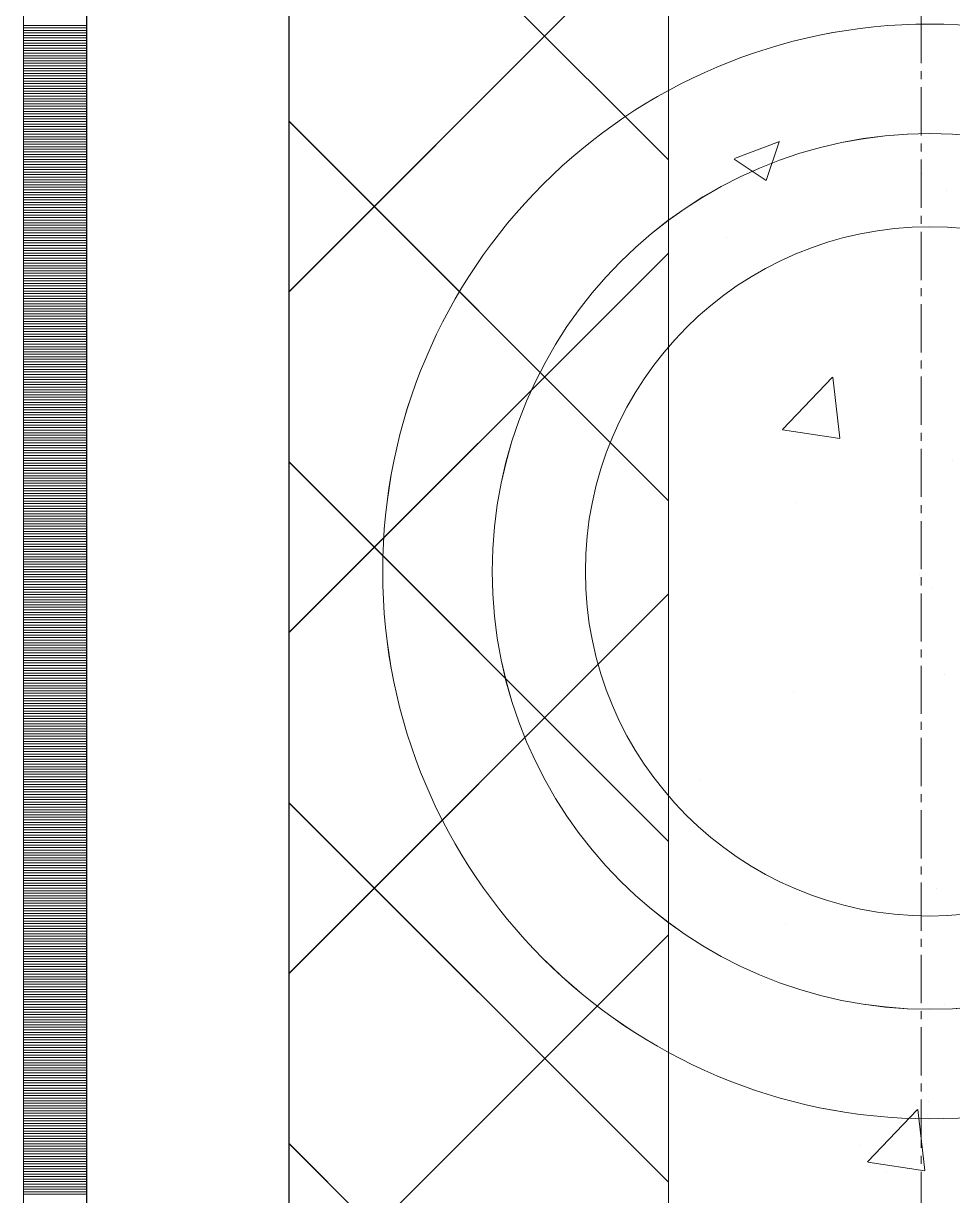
# Model space of a CAD drawing. Header units: millimetres. Extents: x 470010 to 1231400, y -134005 to 421770.
# Drawn here: x 672518.6 to 672885.9, y -3516 to -3052.7 of the extents above; entities that cross this region are included whole.
import ezdxf
from ezdxf.enums import TextEntityAlignment as Align

# ---------------------------------------------------------------- set-up
doc = ezdxf.new("R2010")
doc.units = ezdxf.units.MM
doc.linetypes.add('CENTER2', pattern=[28.575, 19.05, -3.175, 3.175, -3.175])
doc.linetypes.add('DASHED', pattern=[19.05, 12.7, -6.35])
doc.layers.get('Defpoints').update_dxf_attribs({"color": 140})
doc.layers.add('АР_Делит', color=120, linetype='Continuous', lineweight=0, plot=False)
for name, color, linetype, lineweight in [('АР_Стены ПЕНОблок', 52, 'Continuous', 20), ('АР_Тонкая', 254, 'Continuous', 5), ('АР_Утеплитель', 31, 'Continuous', 0), ('АР_Штриховка', 8, 'Continuous', 0)]:
    doc.layers.add(name, color=color, linetype=linetype, lineweight=lineweight)
doc.layers.add('РД_Оси_100', color=7, linetype='Continuous', lineweight=0, true_color=0x525252)
doc.styles.add('style1', font='ARIALN.TTF')

# ---------------------------------------------------------------- blocks, each defined once
blk = doc.blocks.new('СОШ_2200_АР_ОСИ_М100_28.05.24')
at = {"layer": 'АР_Делит', "color": 251, "linetype": 'DASHED', "true_color": 0x636466}
blk.add_lwpolyline([(-355, 13145), (-355, 100855), (37145, 100855), (37145, 129155), (72745, 129155), (72745, 135155), (114955, 135155), (114955, -355)], dxfattribs=at)
at = {"layer": 'РД_Оси_100', "color": 251, "linetype": 'CENTER2', "true_color": 0x636466}
blk.add_line((0, -6155), (0, 139938.679), dxfattribs=at)
blk = doc.blocks.new('A$C9108343f')
at = {"layer": 'АР_Делит', "color": 18, "true_color": 0x000000}
for radius in [216.34, 173.04, 136.21]:
    blk.add_circle((7158.34, 97096.92), radius, dxfattribs=at)
at = {"layer": 'АР_Стены ПЕНОблок', "color": 18, "linetype": 'Continuous', "lineweight": 20, "true_color": 0x000000}
blk.add_line((7054.96, 97555), (7054.96, 21355), dxfattribs=at)
at = {"layer": 'АР_Тонкая', "color": 18, "linetype": 'Continuous', "lineweight": 5, "true_color": 0x000000}
for p, q in [((6799.96, 97555), (6799.96, 21355)), ((6824.96, 97555), (6824.96, 21355)), ((6824.96, 21355), (6824.96, 97555)), ((6904.96, 21355), (6904.96, 97555))]:
    blk.add_line(p, q, dxfattribs=at)
at = {"layer": 'АР_Утеплитель', "color": 18, "linetype": 'Continuous', "lineweight": 0, "true_color": 0x000000}
for p, q in [((6904.96, 97555), (6904.96, 21355)), ((7054.96, 21355), (7054.96, 97555))]:
    blk.add_line(p, q, dxfattribs=at)
at = {"layer": 'АР_Штриховка', "color": 18, "linetype": 'Continuous', "lineweight": 0, "true_color": 0x000000}
for p, q in [((7054.96, 97259.59), (6904.96, 97409.59)), ((6904.96, 97207.46), (7054.96, 97357.46)), ((6799.96, 97312.75), (6824.96, 97312.75)), ((6799.96, 97311.75), (6824.96, 97311.75)), ((6799.96, 97310.75), (6824.96, 97310.75)), ((6799.96, 97309.75), (6824.96, 97309.75)), ((6799.96, 97308.75), (6824.96, 97308.75)), ((6799.96, 97307.75), (6824.96, 97307.75)), ((6799.96, 97306.75), (6824.96, 97306.75)), ((6799.96, 97305.75), (6824.96, 97305.75)), ((6799.96, 97304.75), (6824.96, 97304.75)), ((6799.96, 97303.75), (6824.96, 97303.75)), ((6799.96, 97302.75), (6824.96, 97302.75)), ((6799.96, 97301.75), (6824.96, 97301.75)), ((6799.96, 97300.75), (6824.96, 97300.75)), ((6799.96, 97299.75), (6824.96, 97299.75)), ((6799.96, 97298.75), (6824.96, 97298.75)), ((6799.96, 97297.75), (6824.96, 97297.75)), ((6799.96, 97296.75), (6824.96, 97296.75)), ((6799.96, 97295.75), (6824.96, 97295.75)), ((6799.96, 97294.75), (6824.96, 97294.75)), ((6799.96, 97293.75), (6824.96, 97293.75)), ((6799.96, 97292.75), (6824.96, 97292.75)), ((6799.96, 97291.75), (6824.96, 97291.75)), ((6799.96, 97290.75), (6824.96, 97290.75)), ((6799.96, 97289.75), (6824.96, 97289.75)), ((6799.96, 97288.75), (6824.96, 97288.75)), ((6799.96, 97287.75), (6824.96, 97287.75)), ((6799.96, 97286.75), (6824.96, 97286.75)), ((6799.96, 97285.75), (6824.96, 97285.75)), ((6799.96, 97284.75), (6824.96, 97284.75)), ((6799.96, 97283.75), (6824.96, 97283.75)), ((6799.96, 97282.75), (6824.96, 97282.75)), ((6799.96, 97281.75), (6824.96, 97281.75)), ((6799.96, 97280.75), (6824.96, 97280.75)), ((6799.96, 97279.75), (6824.96, 97279.75)), ((6799.96, 97278.75), (6824.96, 97278.75)), ((6799.96, 97277.75), (6824.96, 97277.75)), ((6799.96, 97276.75), (6824.96, 97276.75)), ((6799.96, 97275.75), (6824.96, 97275.75)), ((6799.96, 97274.75), (6824.96, 97274.75)), ((7054.96, 97124.89), (6904.96, 97274.89)), ((6799.96, 97273.75), (6824.96, 97273.75)), ((6799.96, 97272.75), (6824.96, 97272.75)), ((6799.96, 97271.75), (6824.96, 97271.75)), ((6799.96, 97270.75), (6824.96, 97270.75)), ((6799.96, 97269.75), (6824.96, 97269.75)), ((6799.96, 97268.75), (6824.96, 97268.75)), ((6799.96, 97267.75), (6824.96, 97267.75)), ((6799.96, 97266.75), (6824.96, 97266.75)), ((6799.96, 97265.75), (6824.96, 97265.75)), ((6799.96, 97264.75), (6824.96, 97264.75)), ((7081.06, 97260.07), (7098.84, 97266.9)), ((7093.63, 97251.37), (7098.79, 97266.72)), ((6799.96, 97263.75), (6824.96, 97263.75)), ((6799.96, 97262.75), (6824.96, 97262.75)), ((6799.96, 97261.75), (6824.96, 97261.75)), ((6799.96, 97260.75), (6824.96, 97260.75)), ((6799.96, 97259.75), (6824.96, 97259.75)), ((6799.96, 97258.75), (6824.96, 97258.75)), ((6799.96, 97257.75), (6824.96, 97257.75)), ((6799.96, 97256.75), (6824.96, 97256.75)), ((6799.96, 97255.75), (6824.96, 97255.75)), ((7080.98, 97259.9), (7093.62, 97251.38)), ((6799.96, 97254.75), (6824.96, 97254.75)), ((6799.96, 97253.75), (6824.96, 97253.75)), ((6799.96, 97252.75), (6824.96, 97252.75)), ((6799.96, 97251.75), (6824.96, 97251.75)), ((6799.96, 97250.75), (6824.96, 97250.75)), ((7155.14, 97254.07), (7155.14, 97254.07)), ((6799.96, 97249.75), (6824.96, 97249.75)), ((6799.96, 97248.75), (6824.96, 97248.75)), ((6799.96, 97247.75), (6824.96, 97247.75)), ((6799.96, 97246.75), (6824.96, 97246.75)), ((7164.82, 97247.35), (7164.82, 97247.35)), ((6799.96, 97245.75), (6824.96, 97245.75)), ((6799.96, 97244.75), (6824.96, 97244.75)), ((6799.96, 97243.75), (6824.96, 97243.75)), ((6799.96, 97242.75), (6824.96, 97242.75)), ((6799.96, 97241.75), (6824.96, 97241.75)), ((6799.96, 97240.75), (6824.96, 97240.75)), ((6799.96, 97239.75), (6824.96, 97239.75)), ((6799.96, 97238.75), (6824.96, 97238.75)), ((6799.96, 97237.75), (6824.96, 97237.75)), ((6799.96, 97236.75), (6824.96, 97236.75)), ((6799.96, 97235.75), (6824.96, 97235.75)), ((6799.96, 97234.75), (6824.96, 97234.75)), ((6799.96, 97233.75), (6824.96, 97233.75)), ((6799.96, 97232.75), (6824.96, 97232.75)), ((6799.96, 97231.75), (6824.96, 97231.75)), ((6799.96, 97230.75), (6824.96, 97230.75)), ((6799.96, 97229.75), (6824.96, 97229.75)), ((6799.96, 97228.75), (6824.96, 97228.75)), ((6799.96, 97227.75), (6824.96, 97227.75)), ((7077.81, 97228.79), (7077.81, 97228.79)), ((6799.96, 97226.75), (6824.96, 97226.75)), ((6799.96, 97225.75), (6824.96, 97225.75)), ((6799.96, 97224.75), (6824.96, 97224.75)), ((6799.96, 97223.75), (6824.96, 97223.75)), ((6799.96, 97222.75), (6824.96, 97222.75)), ((6799.96, 97221.75), (6824.96, 97221.75)), ((6799.96, 97220.75), (6824.96, 97220.75)), ((6799.96, 97219.75), (6824.96, 97219.75)), ((6799.96, 97218.75), (6824.96, 97218.75)), ((6904.96, 97072.75), (7054.96, 97222.75)), ((6799.96, 97217.75), (6824.96, 97217.75)), ((6799.96, 97216.75), (6824.96, 97216.75)), ((6799.96, 97215.75), (6824.96, 97215.75)), ((6799.96, 97214.75), (6824.96, 97214.75)), ((6799.96, 97213.75), (6824.96, 97213.75)), ((6799.96, 97212.75), (6824.96, 97212.75)), ((6799.96, 97211.75), (6824.96, 97211.75)), ((6799.96, 97210.75), (6824.96, 97210.75)), ((6799.96, 97209.75), (6824.96, 97209.75)), ((6799.96, 97208.75), (6824.96, 97208.75)), ((6799.96, 97207.75), (6824.96, 97207.75)), ((6799.96, 97206.75), (6824.96, 97206.75)), ((6799.96, 97205.75), (6824.96, 97205.75)), ((6799.96, 97204.75), (6824.96, 97204.75)), ((6799.96, 97203.75), (6824.96, 97203.75)), ((6799.96, 97202.75), (6824.96, 97202.75)), ((6799.96, 97201.75), (6824.96, 97201.75)), ((6799.96, 97200.75), (6824.96, 97200.75)), ((6799.96, 97199.75), (6824.96, 97199.75)), ((6799.96, 97198.75), (6824.96, 97198.75)), ((6799.96, 97197.75), (6824.96, 97197.75)), ((6799.96, 97196.75), (6824.96, 97196.75)), ((6799.96, 97195.75), (6824.96, 97195.75)), ((6799.96, 97194.75), (6824.96, 97194.75)), ((6799.96, 97193.75), (6824.96, 97193.75)), ((6799.96, 97192.75), (6824.96, 97192.75)), ((6799.96, 97191.75), (6824.96, 97191.75)), ((6799.96, 97190.75), (6824.96, 97190.75)), ((6799.96, 97189.75), (6824.96, 97189.75)), ((6799.96, 97188.75), (6824.96, 97188.75)), ((6799.96, 97187.75), (6824.96, 97187.75)), ((6799.96, 97186.75), (6824.96, 97186.75)), ((6799.96, 97185.75), (6824.96, 97185.75)), ((6799.96, 97184.75), (6824.96, 97184.75)), ((6799.96, 97183.75), (6824.96, 97183.75)), ((6799.96, 97182.75), (6824.96, 97182.75)), ((6799.96, 97181.75), (6824.96, 97181.75)), ((6799.96, 97180.75), (6824.96, 97180.75)), ((6799.96, 97179.75), (6824.96, 97179.75)), ((6799.96, 97178.75), (6824.96, 97178.75)), ((6799.96, 97177.75), (6824.96, 97177.75)), ((6799.96, 97176.75), (6824.96, 97176.75)), ((6799.96, 97175.75), (6824.96, 97175.75)), ((6799.96, 97174.75), (6824.96, 97174.75)), ((6799.96, 97173.75), (6824.96, 97173.75)), ((6799.96, 97172.75), (6824.96, 97172.75)), ((7100.06, 97153.07), (7119.85, 97173.69)), ((7122.74, 97149.58), (7119.93, 97173.7)), ((6799.96, 97171.75), (6824.96, 97171.75)), ((6799.96, 97170.75), (6824.96, 97170.75)), ((6799.96, 97169.75), (6824.96, 97169.75)), ((6799.96, 97168.75), (6824.96, 97168.75)), ((6799.96, 97167.75), (6824.96, 97167.75)), ((6799.96, 97166.75), (6824.96, 97166.75)), ((6799.96, 97165.75), (6824.96, 97165.75)), ((6799.96, 97164.75), (6824.96, 97164.75)), ((6799.96, 97163.75), (6824.96, 97163.75)), ((6799.96, 97162.75), (6824.96, 97162.75)), ((6799.96, 97161.75), (6824.96, 97161.75)), ((6799.96, 97160.75), (6824.96, 97160.75)), ((6799.96, 97159.75), (6824.96, 97159.75)), ((6799.96, 97158.75), (6824.96, 97158.75)), ((6799.96, 97157.75), (6824.96, 97157.75)), ((6799.96, 97156.75), (6824.96, 97156.75)), ((6799.96, 97155.75), (6824.96, 97155.75)), ((6799.96, 97154.75), (6824.96, 97154.75)), ((6799.96, 97153.75), (6824.96, 97153.75)), ((6799.96, 97152.75), (6824.96, 97152.75)), ((6799.96, 97151.75), (6824.96, 97151.75)), ((6799.96, 97150.75), (6824.96, 97150.75)), ((6799.96, 97149.75), (6824.96, 97149.75)), ((7100.13, 97152.93), (7122.72, 97149.43)), ((6799.96, 97148.75), (6824.96, 97148.75)), ((6799.96, 97147.75), (6824.96, 97147.75)), ((6799.96, 97146.75), (6824.96, 97146.75)), ((6799.96, 97145.75), (6824.96, 97145.75)), ((6799.96, 97144.75), (6824.96, 97144.75)), ((6799.96, 97143.75), (6824.96, 97143.75)), ((6799.96, 97142.75), (6824.96, 97142.75)), ((6799.96, 97141.75), (6824.96, 97141.75)), ((6799.96, 97140.75), (6824.96, 97140.75)), ((6799.96, 97139.75), (6824.96, 97139.75)), ((7054.96, 96990.19), (6904.96, 97140.19)), ((7167.23, 97140.9), (7167.23, 97140.9)), ((6799.96, 97138.75), (6824.96, 97138.75)), ((6799.96, 97137.75), (6824.96, 97137.75)), ((6799.96, 97136.75), (6824.96, 97136.75)), ((6799.96, 97135.75), (6824.96, 97135.75)), ((6799.96, 97134.75), (6824.96, 97134.75)), ((6799.96, 97133.75), (6824.96, 97133.75)), ((6799.96, 97132.75), (6824.96, 97132.75)), ((6799.96, 97131.75), (6824.96, 97131.75)), ((6799.96, 97130.75), (6824.96, 97130.75)), ((6799.96, 97129.75), (6824.96, 97129.75)), ((6799.96, 97128.75), (6824.96, 97128.75)), ((6799.96, 97127.75), (6824.96, 97127.75)), ((6799.96, 97126.75), (6824.96, 97126.75)), ((6799.96, 97125.75), (6824.96, 97125.75)), ((6799.96, 97124.75), (6824.96, 97124.75)), ((6799.96, 97123.75), (6824.96, 97123.75)), ((6799.96, 97122.75), (6824.96, 97122.75)), ((6799.96, 97121.75), (6824.96, 97121.75)), ((7105.67, 97124.28), (7105.67, 97124.28)), ((6799.96, 97120.75), (6824.96, 97120.75)), ((6799.96, 97119.75), (6824.96, 97119.75)), ((6799.96, 97118.75), (6824.96, 97118.75)), ((6799.96, 97117.75), (6824.96, 97117.75)), ((6799.96, 97116.75), (6824.96, 97116.75)), ((6799.96, 97115.75), (6824.96, 97115.75)), ((6799.96, 97114.75), (6824.96, 97114.75)), ((6799.96, 97113.75), (6824.96, 97113.75)), ((6799.96, 97112.75), (6824.96, 97112.75)), ((6799.96, 97111.75), (6824.96, 97111.75)), ((6799.96, 97110.75), (6824.96, 97110.75)), ((6799.96, 97109.75), (6824.96, 97109.75)), ((6799.96, 97108.75), (6824.96, 97108.75)), ((6799.96, 97107.75), (6824.96, 97107.75)), ((6799.96, 97106.75), (6824.96, 97106.75)), ((6799.96, 97105.75), (6824.96, 97105.75)), ((6799.96, 97104.75), (6824.96, 97104.75)), ((6799.96, 97103.75), (6824.96, 97103.75)), ((6799.96, 97102.75), (6824.96, 97102.75)), ((6799.96, 97101.75), (6824.96, 97101.75)), ((6799.96, 97100.75), (6824.96, 97100.75)), ((6799.96, 97099.75), (6824.96, 97099.75)), ((6799.96, 97098.75), (6824.96, 97098.75)), ((6799.96, 97097.75), (6824.96, 97097.75)), ((6799.96, 97096.75), (6824.96, 97096.75)), ((6799.96, 97095.75), (6824.96, 97095.75)), ((6799.96, 97094.75), (6824.96, 97094.75)), ((6799.96, 97093.75), (6824.96, 97093.75)), ((7154.33, 97095.8), (7154.33, 97095.8)), ((6799.96, 97092.75), (6824.96, 97092.75)), ((6799.96, 97091.75), (6824.96, 97091.75)), ((6799.96, 97090.75), (6824.96, 97090.75)), ((6799.96, 97089.75), (6824.96, 97089.75)), ((6799.96, 97088.75), (6824.96, 97088.75)), ((7159.23, 97090.16), (7159.23, 97090.16)), ((6799.96, 97087.75), (6824.96, 97087.75)), ((6799.96, 97086.75), (6824.96, 97086.75)), ((6799.96, 97085.75), (6824.96, 97085.75)), ((6799.96, 97084.75), (6824.96, 97084.75)), ((6904.96, 96938.05), (7054.96, 97088.05)), ((6799.96, 97083.75), (6824.96, 97083.75)), ((6799.96, 97082.75), (6824.96, 97082.75)), ((6799.96, 97081.75), (6824.96, 97081.75)), ((6799.96, 97080.75), (6824.96, 97080.75)), ((6799.96, 97079.75), (6824.96, 97079.75)), ((6799.96, 97078.75), (6824.96, 97078.75)), ((6799.96, 97077.75), (6824.96, 97077.75)), ((6799.96, 97076.75), (6824.96, 97076.75)), ((6799.96, 97075.75), (6824.96, 97075.75)), ((6799.96, 97074.75), (6824.96, 97074.75)), ((6799.96, 97073.75), (6824.96, 97073.75)), ((6799.96, 97072.75), (6824.96, 97072.75)), ((6799.96, 97071.75), (6824.96, 97071.75)), ((6799.96, 97070.75), (6824.96, 97070.75)), ((6799.96, 97069.75), (6824.96, 97069.75)), ((6799.96, 97068.75), (6824.96, 97068.75)), ((6799.96, 97067.75), (6824.96, 97067.75)), ((6799.96, 97066.75), (6824.96, 97066.75)), ((6799.96, 97065.75), (6824.96, 97065.75)), ((6799.96, 97064.75), (6824.96, 97064.75)), ((6799.96, 97063.75), (6824.96, 97063.75)), ((6799.96, 97062.75), (6824.96, 97062.75)), ((6799.96, 97061.75), (6824.96, 97061.75)), ((6799.96, 97060.75), (6824.96, 97060.75)), ((6799.96, 97059.75), (6824.96, 97059.75)), ((6799.96, 97058.75), (6824.96, 97058.75)), ((6799.96, 97057.75), (6824.96, 97057.75)), ((6799.96, 97056.75), (6824.96, 97056.75)), ((7164.14, 97056.35), (7164.14, 97056.35)), ((6799.96, 97055.75), (6824.96, 97055.75)), ((6799.96, 97054.75), (6824.96, 97054.75)), ((6799.96, 97053.75), (6824.96, 97053.75)), ((6799.96, 97052.75), (6824.96, 97052.75)), ((6799.96, 97051.75), (6824.96, 97051.75)), ((6799.96, 97050.75), (6824.96, 97050.75)), ((6799.96, 97049.75), (6824.96, 97049.75)), ((6799.96, 97048.75), (6824.96, 97048.75)), ((6799.96, 97047.75), (6824.96, 97047.75)), ((7104.58, 97049.55), (7104.58, 97049.55)), ((6799.96, 97046.75), (6824.96, 97046.75)), ((6799.96, 97045.75), (6824.96, 97045.75)), ((6799.96, 97044.75), (6824.96, 97044.75)), ((6799.96, 97043.75), (6824.96, 97043.75)), ((6799.96, 97042.75), (6824.96, 97042.75)), ((6799.96, 97041.75), (6824.96, 97041.75)), ((6799.96, 97040.75), (6824.96, 97040.75)), ((6799.96, 97039.75), (6824.96, 97039.75)), ((6799.96, 97038.75), (6824.96, 97038.75)), ((6799.96, 97037.75), (6824.96, 97037.75)), ((6799.96, 97036.75), (6824.96, 97036.75)), ((6799.96, 97035.75), (6824.96, 97035.75)), ((6799.96, 97034.75), (6824.96, 97034.75)), ((6799.96, 97033.75), (6824.96, 97033.75)), ((6799.96, 97032.75), (6824.96, 97032.75)), ((6799.96, 97031.75), (6824.96, 97031.75)), ((6799.96, 97030.75), (6824.96, 97030.75)), ((6799.96, 97029.75), (6824.96, 97029.75)), ((6799.96, 97028.75), (6824.96, 97028.75)), ((6799.96, 97027.75), (6824.96, 97027.75)), ((6799.96, 97026.75), (6824.96, 97026.75)), ((6799.96, 97025.75), (6824.96, 97025.75)), ((6799.96, 97024.75), (6824.96, 97024.75)), ((6799.96, 97023.75), (6824.96, 97023.75)), ((6799.96, 97022.75), (6824.96, 97022.75)), ((6799.96, 97021.75), (6824.96, 97021.75)), ((6799.96, 97020.75), (6824.96, 97020.75)), ((6799.96, 97019.75), (6824.96, 97019.75)), ((6799.96, 97018.75), (6824.96, 97018.75)), ((6799.96, 97017.75), (6824.96, 97017.75)), ((6799.96, 97016.75), (6824.96, 97016.75)), ((6799.96, 97015.75), (6824.96, 97015.75)), ((6799.96, 97014.75), (6824.96, 97014.75)), ((7067.07, 97014.6), (7067.07, 97014.6)), ((6799.96, 97013.75), (6824.96, 97013.75)), ((6799.96, 97012.75), (6824.96, 97012.75)), ((6799.96, 97011.75), (6824.96, 97011.75)), ((6799.96, 97010.75), (6824.96, 97010.75)), ((6799.96, 97009.75), (6824.96, 97009.75)), ((6799.96, 97008.75), (6824.96, 97008.75)), ((6799.96, 97007.75), (6824.96, 97007.75)), ((6799.96, 97006.75), (6824.96, 97006.75)), ((6799.96, 97005.75), (6824.96, 97005.75)), ((7054.96, 96855.48), (6904.96, 97005.48)), ((6799.96, 97004.75), (6824.96, 97004.75)), ((6799.96, 97003.75), (6824.96, 97003.75)), ((6799.96, 97002.75), (6824.96, 97002.75)), ((6799.96, 97001.75), (6824.96, 97001.75)), ((6799.96, 97000.75), (6824.96, 97000.75)), ((6799.96, 96999.75), (6824.96, 96999.75)), ((6799.96, 96998.75), (6824.96, 96998.75)), ((6799.96, 96997.75), (6824.96, 96997.75)), ((6799.96, 96996.75), (6824.96, 96996.75)), ((6799.96, 96995.75), (6824.96, 96995.75)), ((6799.96, 96994.75), (6824.96, 96994.75)), ((6799.96, 96993.75), (6824.96, 96993.75)), ((6799.96, 96992.75), (6824.96, 96992.75)), ((6799.96, 96991.75), (6824.96, 96991.75)), ((7055.14, 96995.17), (7055.14, 96995.17)), ((6799.96, 96990.75), (6824.96, 96990.75)), ((6799.96, 96989.75), (6824.96, 96989.75)), ((6799.96, 96988.75), (6824.96, 96988.75)), ((6799.96, 96987.75), (6824.96, 96987.75)), ((6799.96, 96986.75), (6824.96, 96986.75)), ((6799.96, 96985.75), (6824.96, 96985.75)), ((6799.96, 96984.75), (6824.96, 96984.75)), ((6799.96, 96983.75), (6824.96, 96983.75)), ((6799.96, 96982.75), (6824.96, 96982.75)), ((6799.96, 96981.75), (6824.96, 96981.75)), ((6799.96, 96980.75), (6824.96, 96980.75)), ((6799.96, 96979.75), (6824.96, 96979.75)), ((6799.96, 96978.75), (6824.96, 96978.75)), ((6799.96, 96977.75), (6824.96, 96977.75)), ((6799.96, 96976.75), (6824.96, 96976.75)), ((6799.96, 96975.75), (6824.96, 96975.75)), ((6799.96, 96974.75), (6824.96, 96974.75)), ((6799.96, 96973.75), (6824.96, 96973.75)), ((6799.96, 96972.75), (6824.96, 96972.75)), ((6799.96, 96971.75), (6824.96, 96971.75)), ((6799.96, 96970.75), (6824.96, 96970.75)), ((6799.96, 96969.75), (6824.96, 96969.75)), ((6799.96, 96968.75), (6824.96, 96968.75)), ((7161.05, 96971.79), (7161.05, 96971.79)), ((6799.96, 96967.75), (6824.96, 96967.75)), ((6799.96, 96966.75), (6824.96, 96966.75)), ((6799.96, 96965.75), (6824.96, 96965.75)), ((6799.96, 96964.75), (6824.96, 96964.75)), ((6799.96, 96963.75), (6824.96, 96963.75)), ((6799.96, 96962.75), (6824.96, 96962.75)), ((6799.96, 96961.75), (6824.96, 96961.75)), ((6799.96, 96960.75), (6824.96, 96960.75)), ((6799.96, 96959.75), (6824.96, 96959.75)), ((6799.96, 96958.75), (6824.96, 96958.75)), ((6799.96, 96957.75), (6824.96, 96957.75)), ((6799.96, 96956.75), (6824.96, 96956.75)), ((6799.96, 96955.75), (6824.96, 96955.75)), ((6799.96, 96954.75), (6824.96, 96954.75)), ((7101.35, 96957.74), (7101.35, 96957.74)), ((6799.96, 96953.75), (6824.96, 96953.75)), ((6799.96, 96952.75), (6824.96, 96952.75)), ((6799.96, 96951.75), (6824.96, 96951.75)), ((6799.96, 96950.75), (6824.96, 96950.75)), ((6799.96, 96949.75), (6824.96, 96949.75)), ((6904.96, 96803.34), (7054.96, 96953.34)), ((6799.96, 96948.75), (6824.96, 96948.75)), ((6799.96, 96947.75), (6824.96, 96947.75)), ((6799.96, 96946.75), (6824.96, 96946.75)), ((6799.96, 96945.75), (6824.96, 96945.75)), ((6799.96, 96944.75), (6824.96, 96944.75)), ((6799.96, 96943.75), (6824.96, 96943.75)), ((6799.96, 96942.75), (6824.96, 96942.75)), ((6799.96, 96941.75), (6824.96, 96941.75)), ((6799.96, 96940.75), (6824.96, 96940.75)), ((6799.96, 96939.75), (6824.96, 96939.75)), ((6799.96, 96938.75), (6824.96, 96938.75)), ((6799.96, 96937.75), (6824.96, 96937.75)), ((6799.96, 96936.75), (6824.96, 96936.75)), ((6799.96, 96935.75), (6824.96, 96935.75)), ((6799.96, 96934.75), (6824.96, 96934.75)), ((6799.96, 96933.75), (6824.96, 96933.75)), ((6799.96, 96932.75), (6824.96, 96932.75)), ((6799.96, 96931.75), (6824.96, 96931.75)), ((6799.96, 96930.75), (6824.96, 96930.75)), ((6799.96, 96929.75), (6824.96, 96929.75)), ((6799.96, 96928.75), (6824.96, 96928.75)), ((6799.96, 96927.75), (6824.96, 96927.75)), ((6799.96, 96926.75), (6824.96, 96926.75)), ((6799.96, 96925.75), (6824.96, 96925.75)), ((6799.96, 96924.75), (6824.96, 96924.75)), ((6799.96, 96923.75), (6824.96, 96923.75)), ((6799.96, 96922.75), (6824.96, 96922.75)), ((7164.07, 96925.71), (7164.07, 96925.71)), ((6799.96, 96921.75), (6824.96, 96921.75)), ((6799.96, 96920.75), (6824.96, 96920.75)), ((6799.96, 96919.75), (6824.96, 96919.75)), ((6799.96, 96918.75), (6824.96, 96918.75)), ((6799.96, 96917.75), (6824.96, 96917.75)), ((6799.96, 96916.75), (6824.96, 96916.75)), ((6799.96, 96915.75), (6824.96, 96915.75)), ((6799.96, 96914.75), (6824.96, 96914.75)), ((6799.96, 96913.75), (6824.96, 96913.75)), ((6799.96, 96912.75), (6824.96, 96912.75)), ((6799.96, 96911.75), (6824.96, 96911.75)), ((6799.96, 96910.75), (6824.96, 96910.75)), ((6799.96, 96909.75), (6824.96, 96909.75)), ((6799.96, 96908.75), (6824.96, 96908.75)), ((6799.96, 96907.75), (6824.96, 96907.75)), ((6799.96, 96906.75), (6824.96, 96906.75)), ((6799.96, 96905.75), (6824.96, 96905.75)), ((6799.96, 96904.75), (6824.96, 96904.75)), ((6799.96, 96903.75), (6824.96, 96903.75)), ((6799.96, 96902.75), (6824.96, 96902.75)), ((6799.96, 96901.75), (6824.96, 96901.75)), ((6799.96, 96900.75), (6824.96, 96900.75)), ((6799.96, 96899.75), (6824.96, 96899.75)), ((6799.96, 96898.75), (6824.96, 96898.75)), ((6799.96, 96897.75), (6824.96, 96897.75)), ((6799.96, 96896.75), (6824.96, 96896.75)), ((6799.96, 96895.75), (6824.96, 96895.75)), ((6799.96, 96894.75), (6824.96, 96894.75)), ((6799.96, 96893.75), (6824.96, 96893.75)), ((6799.96, 96892.75), (6824.96, 96892.75)), ((6799.96, 96891.75), (6824.96, 96891.75)), ((6799.96, 96890.75), (6824.96, 96890.75)), ((6799.96, 96889.75), (6824.96, 96889.75)), ((6799.96, 96888.75), (6824.96, 96888.75)), ((6799.96, 96887.75), (6824.96, 96887.75)), ((6799.96, 96886.75), (6824.96, 96886.75)), ((6799.96, 96885.75), (6824.96, 96885.75)), ((7157.96, 96887.24), (7157.96, 96887.24)), ((6799.96, 96884.75), (6824.96, 96884.75)), ((6799.96, 96883.75), (6824.96, 96883.75)), ((6799.96, 96882.75), (6824.96, 96882.75)), ((6799.96, 96881.75), (6824.96, 96881.75)), ((6799.96, 96880.75), (6824.96, 96880.75)), ((7133.74, 96863.6), (7153.52, 96884.22)), ((7156.41, 96860.11), (7153.61, 96884.23)), ((6799.96, 96879.75), (6824.96, 96879.75)), ((6799.96, 96878.75), (6824.96, 96878.75)), ((6799.96, 96877.75), (6824.96, 96877.75)), ((6799.96, 96876.75), (6824.96, 96876.75)), ((6799.96, 96875.75), (6824.96, 96875.75)), ((6799.96, 96874.75), (6824.96, 96874.75)), ((6799.96, 96873.75), (6824.96, 96873.75)), ((6799.96, 96872.75), (6824.96, 96872.75)), ((6799.96, 96871.75), (6824.96, 96871.75)), ((6799.96, 96870.75), (6824.96, 96870.75)), ((6799.96, 96869.75), (6824.96, 96869.75)), ((6799.96, 96868.75), (6824.96, 96868.75)), ((6799.96, 96867.75), (6824.96, 96867.75)), ((6799.96, 96866.75), (6824.96, 96866.75)), ((7054.96, 96720.78), (6904.96, 96870.78)), ((7130.73, 96870.23), (7130.73, 96870.23)), ((6799.96, 96865.75), (6824.96, 96865.75)), ((6799.96, 96864.75), (6824.96, 96864.75)), ((6799.96, 96863.75), (6824.96, 96863.75)), ((6799.96, 96862.75), (6824.96, 96862.75)), ((6799.96, 96861.75), (6824.96, 96861.75)), ((7133.8, 96863.47), (7156.39, 96859.96)), ((6799.96, 96860.75), (6824.96, 96860.75)), ((6799.96, 96859.75), (6824.96, 96859.75)), ((6799.96, 96858.75), (6824.96, 96858.75)), ((6799.96, 96857.75), (6824.96, 96857.75)), ((7141.27, 96859.65), (7141.27, 96859.65)), ((6799.96, 96856.75), (6824.96, 96856.75)), ((6799.96, 96855.75), (6824.96, 96855.75)), ((6799.96, 96854.75), (6824.96, 96854.75)), ((6799.96, 96853.75), (6824.96, 96853.75)), ((6799.96, 96852.75), (6824.96, 96852.75)), ((6799.96, 96851.75), (6824.96, 96851.75)), ((6799.96, 96850.75), (6824.96, 96850.75))]:
    blk.add_line(p, q, dxfattribs=at)
at = {"layer": 'РД_Оси_100'}
blk.add_blockref('СОШ_2200_АР_ОСИ_М100_28.05.24', (7154.96, 6755), dxfattribs=at)
at = {"layer": 'Defpoints', "color": 18, "true_color": 0x000000, "style": 'style1'}
for p in [(143949.34, 316089.12), (143974.98, 281639.5), (143890.4, 273244.71), (143839.99, 264276.81), (143967.75, 254892.38), (12251.96, 104178.14), (12382.58, 96023.14)]:
    blk.add_attdef('АР-ПОМЕЩЕНИЕ:НАИМЕНОВАНИЕ', text='', height=100, dxfattribs=at).set_placement(p, align=Align.MIDDLE)
at = {"layer": 'Defpoints', "color": 18, "true_color": 0x000000, "style": 'style1', "flags": 8}
for p in [(143951.3, 279099.09), (143848.34, 269251.11), (143875.33, 260094.25), (144049.74, 250824.7), (163419.28, 238153.36), (155897.46, 237965.97), (183037.2, 237965.97), (143342.94, 237876.19)]:
    blk.add_attdef('АР-ПОМЕЩЕНИЕ:НАИМЕНОВАНИЕ', text='', height=100, dxfattribs=at).set_placement(p, align=Align.MIDDLE)

msp = doc.modelspace()

# ---------------------------------------------------------------- linework, layer by layer
at = {"layer": 'АР_Делит', "color": 18, "true_color": 0x000000}
for radius in [216.336, 173.036, 136.212]:
    msp.add_circle((672876.957, -3269.322), radius, dxfattribs=at)
at = {"layer": 'АР_Стены ПЕНОблок', "color": 18, "linetype": 'Continuous', "lineweight": 20, "true_color": 0x000000}
msp.add_line((672773.57, -2811.242), (672773.57, -79011.242), dxfattribs=at)
at = {"layer": 'АР_Тонкая', "color": 18, "linetype": 'Continuous', "lineweight": 5, "true_color": 0x000000}
for p, q in [((672518.57, -2811.242), (672518.57, -79011.242)), ((672543.57, -2811.242), (672543.57, -79011.242)), ((672543.57, -79011.242), (672543.57, -2811.242)), ((672623.57, -79011.242), (672623.57, -2811.242))]:
    msp.add_line(p, q, dxfattribs=at)
at = {"layer": 'АР_Утеплитель', "color": 18, "linetype": 'Continuous', "lineweight": 0, "true_color": 0x000000}
for p, q in [((672623.57, -2811.242), (672623.57, -79011.242)), ((672773.57, -79011.242), (672773.57, -2811.242))]:
    msp.add_line(p, q, dxfattribs=at)
at = {"layer": 'АР_Штриховка', "color": 18, "linetype": 'Continuous', "lineweight": 0, "true_color": 0x000000}
for p, q in [((672773.57, -3106.649), (672623.57, -2956.649)), ((672623.57, -3158.786), (672773.57, -3008.786)), ((672518.57, -3053.492), (672543.57, -3053.492)), ((672518.57, -3054.492), (672543.57, -3054.492)), ((672518.57, -3055.492), (672543.57, -3055.492)), ((672518.57, -3056.492), (672543.57, -3056.492)), ((672518.57, -3057.492), (672543.57, -3057.492)), ((672518.57, -3058.492), (672543.57, -3058.492)), ((672518.57, -3059.492), (672543.57, -3059.492)), ((672518.57, -3060.492), (672543.57, -3060.492)), ((672518.57, -3061.492), (672543.57, -3061.492)), ((672518.57, -3062.492), (672543.57, -3062.492)), ((672518.57, -3063.492), (672543.57, -3063.492)), ((672518.57, -3064.492), (672543.57, -3064.492)), ((672518.57, -3065.492), (672543.57, -3065.492)), ((672518.57, -3066.492), (672543.57, -3066.492)), ((672518.57, -3067.492), (672543.57, -3067.492)), ((672518.57, -3068.492), (672543.57, -3068.492)), ((672518.57, -3069.492), (672543.57, -3069.492)), ((672518.57, -3070.492), (672543.57, -3070.492)), ((672518.57, -3071.492), (672543.57, -3071.492)), ((672518.57, -3072.492), (672543.57, -3072.492)), ((672518.57, -3073.492), (672543.57, -3073.492)), ((672518.57, -3074.492), (672543.57, -3074.492)), ((672518.57, -3075.492), (672543.57, -3075.492)), ((672518.57, -3076.492), (672543.57, -3076.492)), ((672518.57, -3077.492), (672543.57, -3077.492)), ((672518.57, -3078.492), (672543.57, -3078.492)), ((672518.57, -3079.492), (672543.57, -3079.492)), ((672518.57, -3080.492), (672543.57, -3080.492)), ((672518.57, -3081.492), (672543.57, -3081.492)), ((672518.57, -3082.492), (672543.57, -3082.492)), ((672518.57, -3083.492), (672543.57, -3083.492)), ((672518.57, -3084.492), (672543.57, -3084.492)), ((672518.57, -3085.492), (672543.57, -3085.492)), ((672518.57, -3086.492), (672543.57, -3086.492)), ((672518.57, -3087.492), (672543.57, -3087.492)), ((672518.57, -3088.492), (672543.57, -3088.492)), ((672518.57, -3089.492), (672543.57, -3089.492)), ((672518.57, -3090.492), (672543.57, -3090.492)), ((672518.57, -3091.492), (672543.57, -3091.492)), ((672518.57, -3092.492), (672543.57, -3092.492)), ((672518.57, -3093.492), (672543.57, -3093.492)), ((672518.57, -3094.492), (672543.57, -3094.492)), ((672773.57, -3241.353), (672623.57, -3091.353)), ((672518.57, -3095.492), (672543.57, -3095.492)), ((672518.57, -3096.492), (672543.57, -3096.492)), ((672518.57, -3097.492), (672543.57, -3097.492)), ((672518.57, -3098.492), (672543.57, -3098.492)), ((672518.57, -3099.492), (672543.57, -3099.492)), ((672518.57, -3100.492), (672543.57, -3100.492)), ((672518.57, -3101.492), (672543.57, -3101.492)), ((672518.57, -3102.492), (672543.57, -3102.492)), ((672518.57, -3103.492), (672543.57, -3103.492)), ((672799.672, -3106.173), (672817.457, -3099.346)), ((672812.247, -3114.869), (672817.397, -3099.52)), ((672518.57, -3104.492), (672543.57, -3104.492)), ((672518.57, -3105.492), (672543.57, -3105.492)), ((672518.57, -3106.492), (672543.57, -3106.492)), ((672518.57, -3107.492), (672543.57, -3107.492)), ((672799.596, -3106.341), (672812.23, -3114.863)), ((672518.57, -3108.492), (672543.57, -3108.492)), ((672518.57, -3109.492), (672543.57, -3109.492)), ((672518.57, -3110.492), (672543.57, -3110.492)), ((672518.57, -3111.492), (672543.57, -3111.492)), ((672518.57, -3112.492), (672543.57, -3112.492)), ((672518.57, -3113.492), (672543.57, -3113.492)), ((672518.57, -3114.492), (672543.57, -3114.492)), ((672518.57, -3115.492), (672543.57, -3115.492)), ((672518.57, -3116.492), (672543.57, -3116.492)), ((672518.57, -3117.492), (672543.57, -3117.492)), ((672518.57, -3118.492), (672543.57, -3118.492)), ((672518.57, -3119.492), (672543.57, -3119.492)), ((672518.57, -3120.492), (672543.57, -3120.492)), ((672518.57, -3121.492), (672543.57, -3121.492)), ((672518.57, -3122.492), (672543.57, -3122.492)), ((672518.57, -3123.492), (672543.57, -3123.492)), ((672518.57, -3124.492), (672543.57, -3124.492)), ((672518.57, -3125.492), (672543.57, -3125.492)), ((672518.57, -3126.492), (672543.57, -3126.492)), ((672518.57, -3127.492), (672543.57, -3127.492)), ((672518.57, -3128.492), (672543.57, -3128.492)), ((672518.57, -3129.492), (672543.57, -3129.492)), ((672518.57, -3130.492), (672543.57, -3130.492)), ((672518.57, -3131.492), (672543.57, -3131.492)), ((672518.57, -3132.492), (672543.57, -3132.492)), ((672518.57, -3133.492), (672543.57, -3133.492)), ((672518.57, -3134.492), (672543.57, -3134.492)), ((672518.57, -3135.492), (672543.57, -3135.492)), ((672518.57, -3136.492), (672543.57, -3136.492)), ((672518.57, -3137.492), (672543.57, -3137.492)), ((672518.57, -3138.492), (672543.57, -3138.492)), ((672518.57, -3139.492), (672543.57, -3139.492)), ((672518.57, -3140.492), (672543.57, -3140.492)), ((672518.57, -3141.492), (672543.57, -3141.492)), ((672518.57, -3142.492), (672543.57, -3142.492)), ((672518.57, -3143.492), (672543.57, -3143.492)), ((672518.57, -3144.492), (672543.57, -3144.492)), ((672623.57, -3293.49), (672773.57, -3143.49)), ((672518.57, -3145.492), (672543.57, -3145.492)), ((672518.57, -3146.492), (672543.57, -3146.492)), ((672518.57, -3147.492), (672543.57, -3147.492)), ((672518.57, -3148.492), (672543.57, -3148.492)), ((672518.57, -3149.492), (672543.57, -3149.492)), ((672518.57, -3150.492), (672543.57, -3150.492)), ((672518.57, -3151.492), (672543.57, -3151.492)), ((672518.57, -3152.492), (672543.57, -3152.492)), ((672518.57, -3153.492), (672543.57, -3153.492)), ((672518.57, -3154.492), (672543.57, -3154.492)), ((672518.57, -3155.492), (672543.57, -3155.492)), ((672518.57, -3156.492), (672543.57, -3156.492)), ((672518.57, -3157.492), (672543.57, -3157.492)), ((672518.57, -3158.492), (672543.57, -3158.492)), ((672518.57, -3159.492), (672543.57, -3159.492)), ((672518.57, -3160.492), (672543.57, -3160.492)), ((672518.57, -3161.492), (672543.57, -3161.492)), ((672518.57, -3162.492), (672543.57, -3162.492)), ((672518.57, -3163.492), (672543.57, -3163.492)), ((672518.57, -3164.492), (672543.57, -3164.492)), ((672518.57, -3165.492), (672543.57, -3165.492)), ((672518.57, -3166.492), (672543.57, -3166.492)), ((672518.57, -3167.492), (672543.57, -3167.492)), ((672518.57, -3168.492), (672543.57, -3168.492)), ((672518.57, -3169.492), (672543.57, -3169.492)), ((672518.57, -3170.492), (672543.57, -3170.492)), ((672518.57, -3171.492), (672543.57, -3171.492)), ((672518.57, -3172.492), (672543.57, -3172.492)), ((672518.57, -3173.492), (672543.57, -3173.492)), ((672518.57, -3174.492), (672543.57, -3174.492)), ((672518.57, -3175.492), (672543.57, -3175.492)), ((672518.57, -3176.492), (672543.57, -3176.492)), ((672518.57, -3177.492), (672543.57, -3177.492)), ((672518.57, -3178.492), (672543.57, -3178.492)), ((672518.57, -3179.492), (672543.57, -3179.492)), ((672518.57, -3180.492), (672543.57, -3180.492)), ((672518.57, -3181.492), (672543.57, -3181.492)), ((672518.57, -3182.492), (672543.57, -3182.492)), ((672518.57, -3183.492), (672543.57, -3183.492)), ((672518.57, -3184.492), (672543.57, -3184.492)), ((672518.57, -3185.492), (672543.57, -3185.492)), ((672518.57, -3186.492), (672543.57, -3186.492)), ((672518.57, -3187.492), (672543.57, -3187.492)), ((672518.57, -3188.492), (672543.57, -3188.492)), ((672518.57, -3189.492), (672543.57, -3189.492)), ((672518.57, -3190.492), (672543.57, -3190.492)), ((672518.57, -3191.492), (672543.57, -3191.492)), ((672518.57, -3192.492), (672543.57, -3192.492)), ((672518.57, -3193.492), (672543.57, -3193.492)), ((672518.57, -3194.492), (672543.57, -3194.492)), ((672518.57, -3195.492), (672543.57, -3195.492)), ((672818.674, -3213.173), (672838.458, -3192.554)), ((672841.35, -3216.667), (672838.544, -3192.544)), ((672518.57, -3196.492), (672543.57, -3196.492)), ((672518.57, -3197.492), (672543.57, -3197.492)), ((672518.57, -3198.492), (672543.57, -3198.492)), ((672518.57, -3199.492), (672543.57, -3199.492)), ((672518.57, -3200.492), (672543.57, -3200.492)), ((672518.57, -3201.492), (672543.57, -3201.492)), ((672518.57, -3202.492), (672543.57, -3202.492)), ((672518.57, -3203.492), (672543.57, -3203.492)), ((672518.57, -3204.492), (672543.57, -3204.492)), ((672518.57, -3205.492), (672543.57, -3205.492)), ((672518.57, -3206.492), (672543.57, -3206.492)), ((672518.57, -3207.492), (672543.57, -3207.492)), ((672518.57, -3208.492), (672543.57, -3208.492)), ((672518.57, -3209.492), (672543.57, -3209.492)), ((672518.57, -3210.492), (672543.57, -3210.492)), ((672518.57, -3211.492), (672543.57, -3211.492)), ((672518.57, -3212.492), (672543.57, -3212.492)), ((672518.57, -3213.492), (672543.57, -3213.492)), ((672518.57, -3214.492), (672543.57, -3214.492)), ((672818.738, -3213.308), (672841.327, -3216.811)), ((672518.57, -3215.492), (672543.57, -3215.492)), ((672518.57, -3216.492), (672543.57, -3216.492)), ((672518.57, -3217.492), (672543.57, -3217.492)), ((672518.57, -3218.492), (672543.57, -3218.492)), ((672518.57, -3219.492), (672543.57, -3219.492)), ((672518.57, -3220.492), (672543.57, -3220.492)), ((672518.57, -3221.492), (672543.57, -3221.492)), ((672518.57, -3222.492), (672543.57, -3222.492)), ((672518.57, -3223.492), (672543.57, -3223.492)), ((672518.57, -3224.492), (672543.57, -3224.492)), ((672518.57, -3225.492), (672543.57, -3225.492)), ((672518.57, -3226.492), (672543.57, -3226.492)), ((672518.57, -3227.492), (672543.57, -3227.492)), ((672518.57, -3228.492), (672543.57, -3228.492)), ((672773.57, -3376.057), (672623.57, -3226.057)), ((672518.57, -3229.492), (672543.57, -3229.492)), ((672518.57, -3230.492), (672543.57, -3230.492)), ((672518.57, -3231.492), (672543.57, -3231.492)), ((672518.57, -3232.492), (672543.57, -3232.492)), ((672518.57, -3233.492), (672543.57, -3233.492)), ((672518.57, -3234.492), (672543.57, -3234.492)), ((672518.57, -3235.492), (672543.57, -3235.492)), ((672518.57, -3236.492), (672543.57, -3236.492)), ((672518.57, -3237.492), (672543.57, -3237.492)), ((672518.57, -3238.492), (672543.57, -3238.492)), ((672518.57, -3239.492), (672543.57, -3239.492)), ((672518.57, -3240.492), (672543.57, -3240.492)), ((672518.57, -3241.492), (672543.57, -3241.492)), ((672518.57, -3242.492), (672543.57, -3242.492)), ((672518.57, -3243.492), (672543.57, -3243.492)), ((672518.57, -3244.492), (672543.57, -3244.492)), ((672518.57, -3245.492), (672543.57, -3245.492)), ((672518.57, -3246.492), (672543.57, -3246.492)), ((672518.57, -3247.492), (672543.57, -3247.492)), ((672518.57, -3248.492), (672543.57, -3248.492)), ((672518.57, -3249.492), (672543.57, -3249.492)), ((672518.57, -3250.492), (672543.57, -3250.492)), ((672518.57, -3251.492), (672543.57, -3251.492)), ((672518.57, -3252.492), (672543.57, -3252.492)), ((672518.57, -3253.492), (672543.57, -3253.492)), ((672518.57, -3254.492), (672543.57, -3254.492)), ((672518.57, -3255.492), (672543.57, -3255.492)), ((672518.57, -3256.492), (672543.57, -3256.492)), ((672518.57, -3257.492), (672543.57, -3257.492)), ((672518.57, -3258.492), (672543.57, -3258.492)), ((672518.57, -3259.492), (672543.57, -3259.492)), ((672518.57, -3260.492), (672543.57, -3260.492)), ((672518.57, -3261.492), (672543.57, -3261.492)), ((672518.57, -3262.492), (672543.57, -3262.492)), ((672518.57, -3263.492), (672543.57, -3263.492)), ((672518.57, -3264.492), (672543.57, -3264.492)), ((672518.57, -3265.492), (672543.57, -3265.492)), ((672518.57, -3266.492), (672543.57, -3266.492)), ((672518.57, -3267.492), (672543.57, -3267.492)), ((672518.57, -3268.492), (672543.57, -3268.492)), ((672518.57, -3269.492), (672543.57, -3269.492)), ((672518.57, -3270.492), (672543.57, -3270.492)), ((672518.57, -3271.492), (672543.57, -3271.492)), ((672518.57, -3272.492), (672543.57, -3272.492)), ((672518.57, -3273.492), (672543.57, -3273.492)), ((672518.57, -3274.492), (672543.57, -3274.492)), ((672518.57, -3275.492), (672543.57, -3275.492)), ((672518.57, -3276.492), (672543.57, -3276.492)), ((672518.57, -3277.492), (672543.57, -3277.492)), ((672518.57, -3278.492), (672543.57, -3278.492)), ((672518.57, -3279.492), (672543.57, -3279.492)), ((672623.57, -3428.194), (672773.57, -3278.194)), ((672518.57, -3280.492), (672543.57, -3280.492)), ((672518.57, -3281.492), (672543.57, -3281.492)), ((672518.57, -3282.492), (672543.57, -3282.492)), ((672518.57, -3283.492), (672543.57, -3283.492)), ((672518.57, -3284.492), (672543.57, -3284.492)), ((672518.57, -3285.492), (672543.57, -3285.492)), ((672518.57, -3286.492), (672543.57, -3286.492)), ((672518.57, -3287.492), (672543.57, -3287.492)), ((672518.57, -3288.492), (672543.57, -3288.492)), ((672518.57, -3289.492), (672543.57, -3289.492)), ((672518.57, -3290.492), (672543.57, -3290.492)), ((672518.57, -3291.492), (672543.57, -3291.492)), ((672518.57, -3292.492), (672543.57, -3292.492)), ((672518.57, -3293.492), (672543.57, -3293.492)), ((672518.57, -3294.492), (672543.57, -3294.492)), ((672518.57, -3295.492), (672543.57, -3295.492)), ((672518.57, -3296.492), (672543.57, -3296.492)), ((672518.57, -3297.492), (672543.57, -3297.492)), ((672518.57, -3298.492), (672543.57, -3298.492)), ((672518.57, -3299.492), (672543.57, -3299.492)), ((672518.57, -3300.492), (672543.57, -3300.492)), ((672518.57, -3301.492), (672543.57, -3301.492)), ((672518.57, -3302.492), (672543.57, -3302.492)), ((672518.57, -3303.492), (672543.57, -3303.492)), ((672518.57, -3304.492), (672543.57, -3304.492)), ((672518.57, -3305.492), (672543.57, -3305.492)), ((672518.57, -3306.492), (672543.57, -3306.492)), ((672518.57, -3307.492), (672543.57, -3307.492)), ((672518.57, -3308.492), (672543.57, -3308.492)), ((672518.57, -3309.492), (672543.57, -3309.492)), ((672518.57, -3310.492), (672543.57, -3310.492)), ((672518.57, -3311.492), (672543.57, -3311.492)), ((672518.57, -3312.492), (672543.57, -3312.492)), ((672518.57, -3313.492), (672543.57, -3313.492)), ((672518.57, -3314.492), (672543.57, -3314.492)), ((672518.57, -3315.492), (672543.57, -3315.492)), ((672518.57, -3316.492), (672543.57, -3316.492)), ((672518.57, -3317.492), (672543.57, -3317.492)), ((672518.57, -3318.492), (672543.57, -3318.492)), ((672518.57, -3319.492), (672543.57, -3319.492)), ((672518.57, -3320.492), (672543.57, -3320.492)), ((672518.57, -3321.492), (672543.57, -3321.492)), ((672518.57, -3322.492), (672543.57, -3322.492)), ((672518.57, -3323.492), (672543.57, -3323.492)), ((672518.57, -3324.492), (672543.57, -3324.492)), ((672518.57, -3325.492), (672543.57, -3325.492)), ((672518.57, -3326.492), (672543.57, -3326.492)), ((672518.57, -3327.492), (672543.57, -3327.492)), ((672518.57, -3328.492), (672543.57, -3328.492)), ((672518.57, -3329.492), (672543.57, -3329.492)), ((672518.57, -3330.492), (672543.57, -3330.492)), ((672518.57, -3331.492), (672543.57, -3331.492)), ((672518.57, -3332.492), (672543.57, -3332.492)), ((672518.57, -3333.492), (672543.57, -3333.492)), ((672518.57, -3334.492), (672543.57, -3334.492)), ((672518.57, -3335.492), (672543.57, -3335.492)), ((672518.57, -3336.492), (672543.57, -3336.492)), ((672518.57, -3337.492), (672543.57, -3337.492)), ((672518.57, -3338.492), (672543.57, -3338.492)), ((672518.57, -3339.492), (672543.57, -3339.492)), ((672518.57, -3340.492), (672543.57, -3340.492)), ((672518.57, -3341.492), (672543.57, -3341.492)), ((672518.57, -3342.492), (672543.57, -3342.492)), ((672518.57, -3343.492), (672543.57, -3343.492)), ((672518.57, -3344.492), (672543.57, -3344.492)), ((672518.57, -3345.492), (672543.57, -3345.492)), ((672518.57, -3346.492), (672543.57, -3346.492)), ((672518.57, -3347.492), (672543.57, -3347.492)), ((672518.57, -3348.492), (672543.57, -3348.492)), ((672518.57, -3349.492), (672543.57, -3349.492)), ((672518.57, -3350.492), (672543.57, -3350.492)), ((672518.57, -3351.492), (672543.57, -3351.492)), ((672518.57, -3352.492), (672543.57, -3352.492)), ((672518.57, -3353.492), (672543.57, -3353.492)), ((672518.57, -3354.492), (672543.57, -3354.492)), ((672518.57, -3355.492), (672543.57, -3355.492)), ((672518.57, -3356.492), (672543.57, -3356.492)), ((672518.57, -3357.492), (672543.57, -3357.492)), ((672518.57, -3358.492), (672543.57, -3358.492)), ((672518.57, -3359.492), (672543.57, -3359.492)), ((672518.57, -3360.492), (672543.57, -3360.492)), ((672518.57, -3361.492), (672543.57, -3361.492)), ((672518.57, -3362.492), (672543.57, -3362.492)), ((672773.57, -3510.761), (672623.57, -3360.761)), ((672518.57, -3363.492), (672543.57, -3363.492)), ((672518.57, -3364.492), (672543.57, -3364.492)), ((672518.57, -3365.492), (672543.57, -3365.492)), ((672518.57, -3366.492), (672543.57, -3366.492)), ((672518.57, -3367.492), (672543.57, -3367.492)), ((672518.57, -3368.492), (672543.57, -3368.492)), ((672518.57, -3369.492), (672543.57, -3369.492)), ((672518.57, -3370.492), (672543.57, -3370.492)), ((672518.57, -3371.492), (672543.57, -3371.492)), ((672518.57, -3372.492), (672543.57, -3372.492)), ((672518.57, -3373.492), (672543.57, -3373.492)), ((672518.57, -3374.492), (672543.57, -3374.492)), ((672518.57, -3375.492), (672543.57, -3375.492)), ((672518.57, -3376.492), (672543.57, -3376.492)), ((672518.57, -3377.492), (672543.57, -3377.492)), ((672518.57, -3378.492), (672543.57, -3378.492)), ((672518.57, -3379.492), (672543.57, -3379.492)), ((672518.57, -3380.492), (672543.57, -3380.492)), ((672518.57, -3381.492), (672543.57, -3381.492)), ((672518.57, -3382.492), (672543.57, -3382.492)), ((672518.57, -3383.492), (672543.57, -3383.492)), ((672518.57, -3384.492), (672543.57, -3384.492)), ((672518.57, -3385.492), (672543.57, -3385.492)), ((672518.57, -3386.492), (672543.57, -3386.492)), ((672518.57, -3387.492), (672543.57, -3387.492)), ((672518.57, -3388.492), (672543.57, -3388.492)), ((672518.57, -3389.492), (672543.57, -3389.492)), ((672518.57, -3390.492), (672543.57, -3390.492)), ((672518.57, -3391.492), (672543.57, -3391.492)), ((672518.57, -3392.492), (672543.57, -3392.492)), ((672518.57, -3393.492), (672543.57, -3393.492)), ((672518.57, -3394.492), (672543.57, -3394.492)), ((672518.57, -3395.492), (672543.57, -3395.492)), ((672518.57, -3396.492), (672543.57, -3396.492)), ((672518.57, -3397.492), (672543.57, -3397.492)), ((672518.57, -3398.492), (672543.57, -3398.492)), ((672518.57, -3399.492), (672543.57, -3399.492)), ((672518.57, -3400.492), (672543.57, -3400.492)), ((672518.57, -3401.492), (672543.57, -3401.492)), ((672518.57, -3402.492), (672543.57, -3402.492)), ((672518.57, -3403.492), (672543.57, -3403.492)), ((672518.57, -3404.492), (672543.57, -3404.492)), ((672518.57, -3405.492), (672543.57, -3405.492)), ((672518.57, -3406.492), (672543.57, -3406.492)), ((672518.57, -3407.492), (672543.57, -3407.492)), ((672518.57, -3408.492), (672543.57, -3408.492)), ((672518.57, -3409.492), (672543.57, -3409.492)), ((672518.57, -3410.492), (672543.57, -3410.492)), ((672518.57, -3411.492), (672543.57, -3411.492)), ((672518.57, -3412.492), (672543.57, -3412.492)), ((672518.57, -3413.492), (672543.57, -3413.492)), ((672623.57, -3562.898), (672773.57, -3412.898)), ((672518.57, -3414.492), (672543.57, -3414.492)), ((672518.57, -3415.492), (672543.57, -3415.492)), ((672518.57, -3416.492), (672543.57, -3416.492)), ((672518.57, -3417.492), (672543.57, -3417.492)), ((672518.57, -3418.492), (672543.57, -3418.492)), ((672518.57, -3419.492), (672543.57, -3419.492)), ((672518.57, -3420.492), (672543.57, -3420.492)), ((672518.57, -3421.492), (672543.57, -3421.492)), ((672518.57, -3422.492), (672543.57, -3422.492)), ((672518.57, -3423.492), (672543.57, -3423.492)), ((672518.57, -3424.492), (672543.57, -3424.492)), ((672518.57, -3425.492), (672543.57, -3425.492)), ((672518.57, -3426.492), (672543.57, -3426.492)), ((672518.57, -3427.492), (672543.57, -3427.492)), ((672518.57, -3428.492), (672543.57, -3428.492)), ((672518.57, -3429.492), (672543.57, -3429.492)), ((672518.57, -3430.492), (672543.57, -3430.492)), ((672518.57, -3431.492), (672543.57, -3431.492)), ((672518.57, -3432.492), (672543.57, -3432.492)), ((672518.57, -3433.492), (672543.57, -3433.492)), ((672518.57, -3434.492), (672543.57, -3434.492)), ((672518.57, -3435.492), (672543.57, -3435.492)), ((672518.57, -3436.492), (672543.57, -3436.492)), ((672518.57, -3437.492), (672543.57, -3437.492)), ((672518.57, -3438.492), (672543.57, -3438.492)), ((672518.57, -3439.492), (672543.57, -3439.492)), ((672518.57, -3440.492), (672543.57, -3440.492)), ((672518.57, -3441.492), (672543.57, -3441.492)), ((672518.57, -3442.492), (672543.57, -3442.492)), ((672518.57, -3443.492), (672543.57, -3443.492)), ((672518.57, -3444.492), (672543.57, -3444.492)), ((672518.57, -3445.492), (672543.57, -3445.492)), ((672518.57, -3446.492), (672543.57, -3446.492)), ((672518.57, -3447.492), (672543.57, -3447.492)), ((672518.57, -3448.492), (672543.57, -3448.492)), ((672518.57, -3449.492), (672543.57, -3449.492)), ((672518.57, -3450.492), (672543.57, -3450.492)), ((672518.57, -3451.492), (672543.57, -3451.492)), ((672518.57, -3452.492), (672543.57, -3452.492)), ((672518.57, -3453.492), (672543.57, -3453.492)), ((672518.57, -3454.492), (672543.57, -3454.492)), ((672518.57, -3455.492), (672543.57, -3455.492)), ((672518.57, -3456.492), (672543.57, -3456.492)), ((672518.57, -3457.492), (672543.57, -3457.492)), ((672518.57, -3458.492), (672543.57, -3458.492)), ((672518.57, -3459.492), (672543.57, -3459.492)), ((672518.57, -3460.492), (672543.57, -3460.492)), ((672518.57, -3461.492), (672543.57, -3461.492)), ((672518.57, -3462.492), (672543.57, -3462.492)), ((672518.57, -3463.492), (672543.57, -3463.492)), ((672518.57, -3464.492), (672543.57, -3464.492)), ((672518.57, -3465.492), (672543.57, -3465.492)), ((672518.57, -3466.492), (672543.57, -3466.492)), ((672518.57, -3467.492), (672543.57, -3467.492)), ((672518.57, -3468.492), (672543.57, -3468.492)), ((672518.57, -3469.492), (672543.57, -3469.492)), ((672518.57, -3470.492), (672543.57, -3470.492)), ((672518.57, -3471.492), (672543.57, -3471.492)), ((672518.57, -3472.492), (672543.57, -3472.492)), ((672518.57, -3473.492), (672543.57, -3473.492)), ((672518.57, -3474.492), (672543.57, -3474.492)), ((672518.57, -3475.492), (672543.57, -3475.492)), ((672518.57, -3476.492), (672543.57, -3476.492)), ((672518.57, -3477.492), (672543.57, -3477.492)), ((672518.57, -3478.492), (672543.57, -3478.492)), ((672518.57, -3479.492), (672543.57, -3479.492)), ((672518.57, -3480.492), (672543.57, -3480.492)), ((672518.57, -3481.492), (672543.57, -3481.492)), ((672518.57, -3482.492), (672543.57, -3482.492)), ((672518.57, -3483.492), (672543.57, -3483.492)), ((672852.349, -3502.642), (672872.133, -3482.023)), ((672875.025, -3506.135), (672872.218, -3482.013)), ((672518.57, -3484.492), (672543.57, -3484.492)), ((672518.57, -3485.492), (672543.57, -3485.492)), ((672518.57, -3486.492), (672543.57, -3486.492)), ((672518.57, -3487.492), (672543.57, -3487.492)), ((672518.57, -3488.492), (672543.57, -3488.492)), ((672518.57, -3489.492), (672543.57, -3489.492)), ((672518.57, -3490.492), (672543.57, -3490.492)), ((672518.57, -3491.492), (672543.57, -3491.492)), ((672518.57, -3492.492), (672543.57, -3492.492)), ((672518.57, -3493.492), (672543.57, -3493.492)), ((672518.57, -3494.492), (672543.57, -3494.492)), ((672518.57, -3495.492), (672543.57, -3495.492)), ((672518.57, -3496.492), (672543.57, -3496.492)), ((672518.57, -3497.492), (672543.57, -3497.492)), ((672773.57, -3645.465), (672623.57, -3495.465)), ((672518.57, -3498.492), (672543.57, -3498.492)), ((672518.57, -3499.492), (672543.57, -3499.492)), ((672518.57, -3500.492), (672543.57, -3500.492)), ((672518.57, -3501.492), (672543.57, -3501.492)), ((672518.57, -3502.492), (672543.57, -3502.492)), ((672518.57, -3503.492), (672543.57, -3503.492)), ((672518.57, -3504.492), (672543.57, -3504.492)), ((672518.57, -3505.492), (672543.57, -3505.492)), ((672518.57, -3506.492), (672543.57, -3506.492)), ((672852.412, -3502.776), (672875.002, -3506.279)), ((672518.57, -3507.492), (672543.57, -3507.492)), ((672518.57, -3508.492), (672543.57, -3508.492)), ((672518.57, -3509.492), (672543.57, -3509.492)), ((672518.57, -3510.492), (672543.57, -3510.492)), ((672518.57, -3511.492), (672543.57, -3511.492)), ((672518.57, -3512.492), (672543.57, -3512.492)), ((672518.57, -3513.492), (672543.57, -3513.492)), ((672518.57, -3514.492), (672543.57, -3514.492)), ((672518.57, -3515.492), (672543.57, -3515.492))]:
    msp.add_line(p, q, dxfattribs=at)

# ---------------------------------------------------------------- block references
msp.add_blockref('A$C9108343f', (665718.612, -100366.242))
at = {"layer": 'РД_Оси_100'}
msp.add_blockref('СОШ_2200_АР_ОСИ_М100_28.05.24', (672873.57, -93611.242), dxfattribs=at)

doc.saveas('drawing.dxf')
